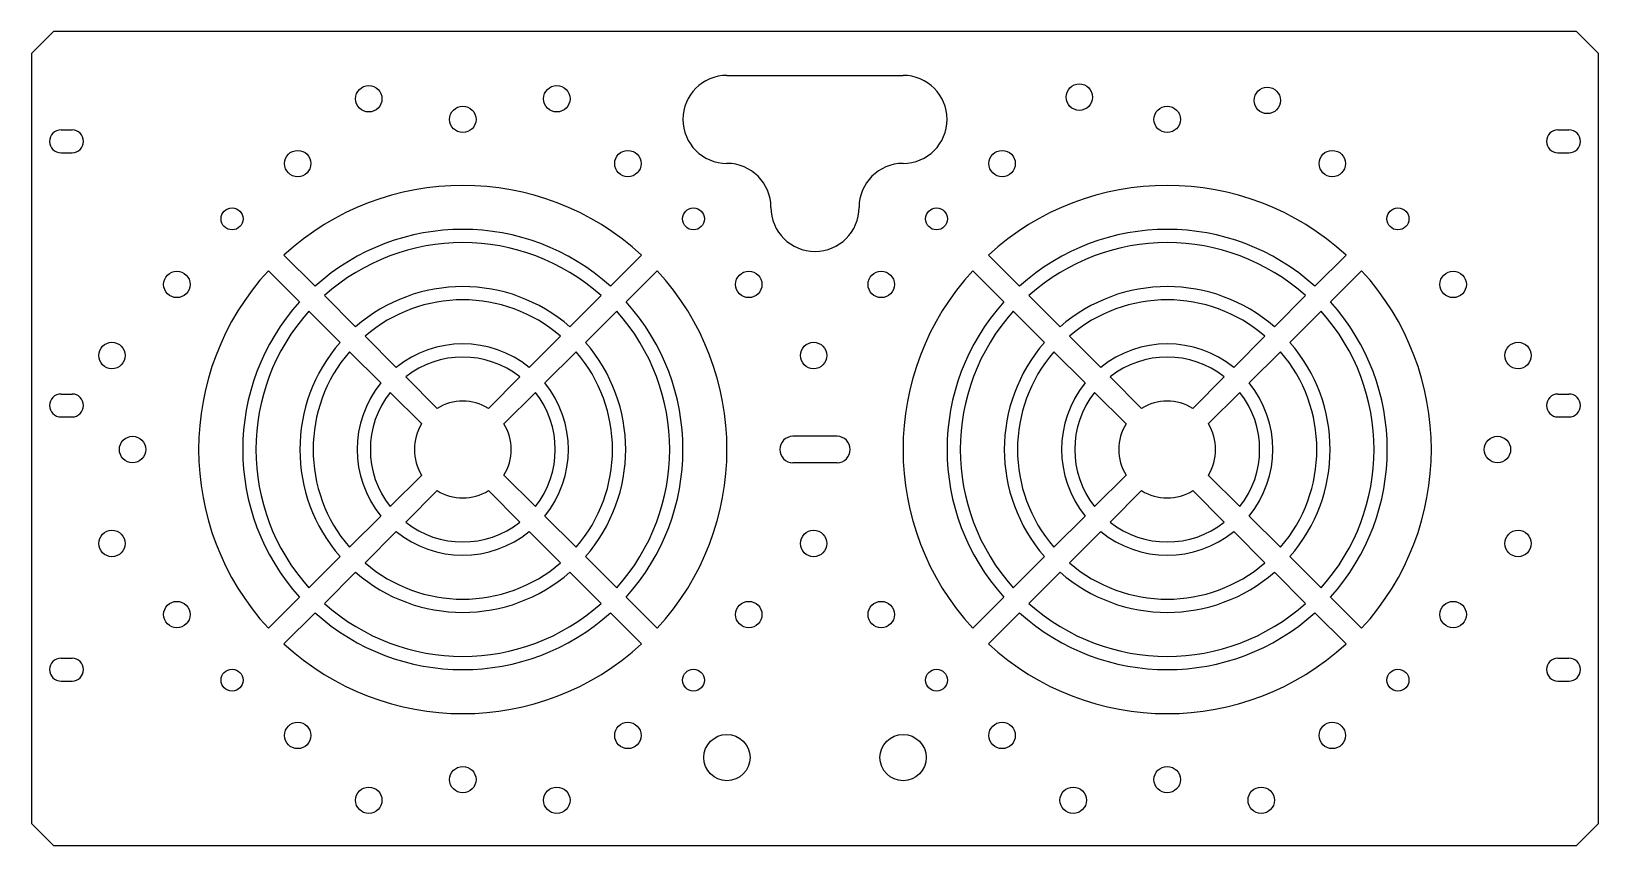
# Model space of a CAD drawing. Extents: x 322 to 678, y -220 to -34.
import ezdxf

# ---------------------------------------------------------------- set-up
doc = ezdxf.new("R2010")
doc.units = 0
doc.layers.add('Shape2DView014', color=7, linetype='CONTINUOUS')

msp = doc.modelspace()

# ---------------------------------------------------------------- linework, layer by layer
at = {"layer": 'Shape2DView014'}
for p, q in [((322, -39.5), (327, -34.5)), ((673, -34.5), (327, -34.5)), ((678, -39.5), (673, -34.5)), ((322, -39.5), (322, -214.5)), ((678, -214.5), (678, -39.5)), ((480, -44.5), (520, -44.5)), ((328.75, -56.9), (330, -56.9)), ((330, -56.9), (331.25, -56.9)), ((668.75, -56.9), (670, -56.9)), ((670, -56.9), (671.25, -56.9)), ((328.75, -62.1), (330, -62.1)), ((330, -62.1), (331.25, -62.1)), ((668.75, -62.1), (670, -62.1)), ((670, -62.1), (671.25, -62.1)), ((386.457, -92.4211), (379.378, -85.3427)), ((453.543, -92.4211), (460.622, -85.3427)), ((546.457, -92.4211), (539.378, -85.3427)), ((613.543, -92.4211), (620.622, -85.3427)), ((382.921, -95.9566), (375.843, -88.8782)), ((457.079, -95.9566), (464.157, -88.8782)), ((542.921, -95.9566), (535.843, -88.8782)), ((617.079, -95.9566), (624.157, -88.8782)), ((395.665, -101.629), (388.581, -94.5453)), ((444.335, -101.629), (451.419, -94.5453)), ((555.665, -101.629), (548.581, -94.5453)), ((604.335, -101.629), (611.419, -94.5453)), ((392.129, -105.165), (385.045, -98.0808)), ((447.871, -105.165), (454.955, -98.0808)), ((552.129, -105.165), (545.045, -98.0808)), ((607.871, -105.165), (614.955, -98.0808)), ((404.89, -110.854), (397.791, -103.756)), ((435.11, -110.854), (442.209, -103.756)), ((564.89, -110.854), (557.791, -103.756)), ((595.11, -110.854), (602.209, -103.756)), ((401.354, -114.39), (394.256, -107.291)), ((438.646, -114.39), (445.744, -107.291)), ((561.354, -114.39), (554.256, -107.291)), ((598.646, -114.39), (605.744, -107.291)), ((414.193, -120.158), (407.024, -112.989)), ((425.807, -120.158), (432.976, -112.989)), ((574.193, -120.158), (567.024, -112.989)), ((585.807, -120.158), (592.976, -112.989)), ((328.75, -116.9), (330, -116.9)), ((330, -116.9), (331.25, -116.9)), ((410.658, -123.693), (403.489, -116.524)), ((429.342, -123.693), (436.511, -116.524)), ((570.658, -123.693), (563.489, -116.524)), ((589.342, -123.693), (596.511, -116.524)), ((668.75, -116.9), (670, -116.9)), ((670, -116.9), (671.25, -116.9)), ((328.75, -122.1), (330, -122.1)), ((330, -122.1), (331.25, -122.1)), ((668.75, -122.1), (670, -122.1)), ((670, -122.1), (671.25, -122.1)), ((505, -126.5), (495, -126.5)), ((505, -132.5), (495, -132.5)), ((410.658, -135.307), (403.489, -142.476)), ((429.342, -135.307), (436.511, -142.476)), ((570.658, -135.307), (563.489, -142.476)), ((589.342, -135.307), (596.511, -142.476)), ((407.024, -146.011), (414.193, -138.842)), ((432.976, -146.011), (425.807, -138.842)), ((567.024, -146.011), (574.193, -138.842)), ((592.976, -146.011), (585.807, -138.842)), ((401.354, -144.61), (394.256, -151.709)), ((438.646, -144.61), (445.744, -151.709)), ((561.354, -144.61), (554.256, -151.709)), ((598.646, -144.61), (605.744, -151.709)), ((397.791, -155.244), (404.89, -148.146)), ((442.209, -155.244), (435.11, -148.146)), ((557.791, -155.244), (564.89, -148.146)), ((602.209, -155.244), (595.11, -148.146)), ((392.129, -153.835), (385.045, -160.919)), ((447.871, -153.835), (454.955, -160.919)), ((552.129, -153.835), (545.045, -160.919)), ((607.871, -153.835), (614.955, -160.919)), ((388.581, -164.455), (395.665, -157.371)), ((451.419, -164.455), (444.335, -157.371)), ((548.581, -164.455), (555.665, -157.371)), ((611.419, -164.455), (604.335, -157.371)), ((382.921, -163.043), (375.843, -170.122)), ((457.079, -163.043), (464.157, -170.122)), ((542.921, -163.043), (535.843, -170.122)), ((617.079, -163.043), (624.157, -170.122)), ((379.378, -173.657), (386.457, -166.579)), ((460.622, -173.657), (453.543, -166.579)), ((539.378, -173.657), (546.457, -166.579)), ((620.622, -173.657), (613.543, -166.579)), ((328.75, -176.9), (330, -176.9)), ((330, -176.9), (331.25, -176.9)), ((668.75, -176.9), (670, -176.9)), ((670, -176.9), (671.25, -176.9)), ((328.75, -182.1), (330, -182.1)), ((330, -182.1), (331.25, -182.1)), ((668.75, -182.1), (670, -182.1)), ((670, -182.1), (671.25, -182.1)), ((327, -219.5), (322, -214.5)), ((673, -219.5), (678, -214.5)), ((327, -219.5), (673, -219.5))]:
    msp.add_line(p, q, dxfattribs=at)
for centre, radius in [((398.647, -49.8111), 3), ((441.353, -49.8111), 3), ((560.041, -49.4506), 3), ((602.74, -50.1959), 3), ((420, -54.5), 3), ((580, -54.5), 3), ((382.5, -64.5481), 3), ((457.5, -64.5481), 3), ((542.5, -64.5481), 3), ((617.5, -64.5481), 3), ((367.603, -77.1034), 2.5), ((472.397, -77.1034), 2.5), ((527.603, -77.1034), 2.5), ((632.397, -77.1034), 2.5), ((355.048, -92), 3), ((484.952, -92), 3), ((515.048, -92), 3), ((644.952, -92), 3), ((340.311, -108.147), 3), ((499.689, -108.147), 3), ((659.689, -108.147), 3), ((345, -129.5), 3), ((655, -129.5), 3), ((340.311, -150.853), 3), ((499.689, -150.853), 3), ((659.689, -150.853), 3), ((355.048, -167), 3), ((484.952, -167), 3), ((515.048, -167), 3), ((644.952, -167), 3), ((367.603, -181.897), 2.5), ((472.397, -181.897), 2.5), ((527.603, -181.897), 2.5), ((632.397, -181.897), 2.5), ((382.5, -194.452), 3), ((457.5, -194.452), 3), ((542.5, -194.452), 3), ((617.5, -194.452), 3), ((480, -199.5), 5.25), ((520, -199.5), 5.25), ((420, -204.5), 3), ((580, -204.5), 3), ((398.647, -209.189), 3), ((441.353, -209.189), 3), ((558.647, -209.189), 3), ((601.353, -209.189), 3)]:
    msp.add_circle(centre, radius, dxfattribs=at)
for centre, radius, start, end in [((480, -54.5), 10, 90, -90), ((520, -54.5), 10, -90, 90), ((328.75, -59.5), 2.6, 90, -90), ((331.25, -59.5), 2.6, -90, 90), ((668.75, -59.5), 2.6, 90, -90), ((671.25, -59.5), 2.6, -90, 90), ((480, -74.5), 10, 0, 90), ((520, -74.5), 10, 90, 180), ((420, -129.5), 60, 47.388, 132.612), ((580, -129.5), 60, 47.388, 132.612), ((500, -74.5), 10, -180, 0), ((420, -129.5), 50, 47.866, 132.134), ((580, -129.5), 50, 47.866, 132.134), ((420, -129.5), 47, 48.0491, 131.951), ((580, -129.5), 47, 48.0491, 131.951), ((420, -129.5), 60, 137.388, -137.388), ((420, -129.5), 60, -42.612, 42.612), ((580, -129.5), 60, 137.388, -137.388), ((580, -129.5), 60, -42.612, 42.612), ((420, -129.5), 37, 48.8743, 131.126), ((580, -129.5), 37, 48.8743, 131.126), ((420, -129.5), 50, 137.866, -137.866), ((420, -129.5), 34, 49.2167, 130.783), ((420, -129.5), 50, -42.134, 42.134), ((580, -129.5), 50, 137.866, -137.866), ((580, -129.5), 34, 49.2167, 130.783), ((580, -129.5), 50, -42.134, 42.134), ((420, -129.5), 47, 138.049, -138.049), ((420, -129.5), 47, -41.9509, 41.9509), ((580, -129.5), 47, 138.049, -138.049), ((580, -129.5), 47, -41.9509, 41.9509), ((420, -129.5), 37, 138.874, -138.874), ((420, -129.5), 24, 50.9792, 129.021), ((420, -129.5), 37, -41.1257, 41.1257), ((580, -129.5), 37, 138.874, -138.874), ((580, -129.5), 24, 50.9792, 129.021), ((580, -129.5), 37, -41.1257, 41.1257), ((420, -129.5), 34, 139.217, -139.217), ((420, -129.5), 21, 51.8371, 128.163), ((420, -129.5), 34, -40.7833, 40.7833), ((580, -129.5), 34, 139.217, -139.217), ((580, -129.5), 21, 51.8371, 128.163), ((580, -129.5), 34, -40.7833, 40.7833), ((328.75, -119.5), 2.6, 90, -90), ((331.25, -119.5), 2.6, -90, 90), ((420, -129.5), 24, 140.979, -140.979), ((420, -129.5), 21, 141.837, -141.837), ((420, -129.5), 21, -38.1629, 38.1629), ((420, -129.5), 24, -39.0208, 39.0209), ((580, -129.5), 24, 140.979, -140.979), ((580, -129.5), 21, 141.837, -141.837), ((580, -129.5), 21, -38.1629, 38.1629), ((580, -129.5), 24, -39.0208, 39.0208), ((668.75, -119.5), 2.6, 90, -90), ((671.25, -119.5), 2.6, -90, 90), ((420, -129.5), 11, 58.1366, 121.863), ((580, -129.5), 11, 58.1366, 121.863), ((420, -129.5), 11, 148.137, -148.137), ((420, -129.5), 11, -31.8634, 31.8636), ((580, -129.5), 11, 148.136, -148.137), ((580, -129.5), 11, -31.8634, 31.8634), ((495, -129.5), 3, 90, -90), ((505, -129.5), 3, -90, 90), ((420, -129.5), 11, -121.863, -58.1366), ((580, -129.5), 11, -121.863, -58.1366), ((420, -129.5), 24, -129.021, -50.9792), ((420, -129.5), 21, -128.163, -51.8371), ((580, -129.5), 24, -129.021, -50.9792), ((580, -129.5), 21, -128.163, -51.8371), ((420, -129.5), 34, -130.783, -49.2167), ((580, -129.5), 34, -130.783, -49.2167), ((420, -129.5), 37, -131.126, -48.8743), ((580, -129.5), 37, -131.126, -48.8743), ((420, -129.5), 50, -132.134, -47.866), ((420, -129.5), 47, -131.951, -48.0491), ((580, -129.5), 50, -132.134, -47.866), ((580, -129.5), 47, -131.951, -48.0491), ((420, -129.5), 60, -132.612, -47.388), ((580, -129.5), 60, -132.612, -47.388), ((328.75, -179.5), 2.6, 90, -90), ((331.25, -179.5), 2.6, -90, 90), ((668.75, -179.5), 2.6, 90, -90), ((671.25, -179.5), 2.6, -90, 90)]:
    msp.add_arc(centre, radius, start, end, dxfattribs=at)

doc.saveas('drawing.dxf')
